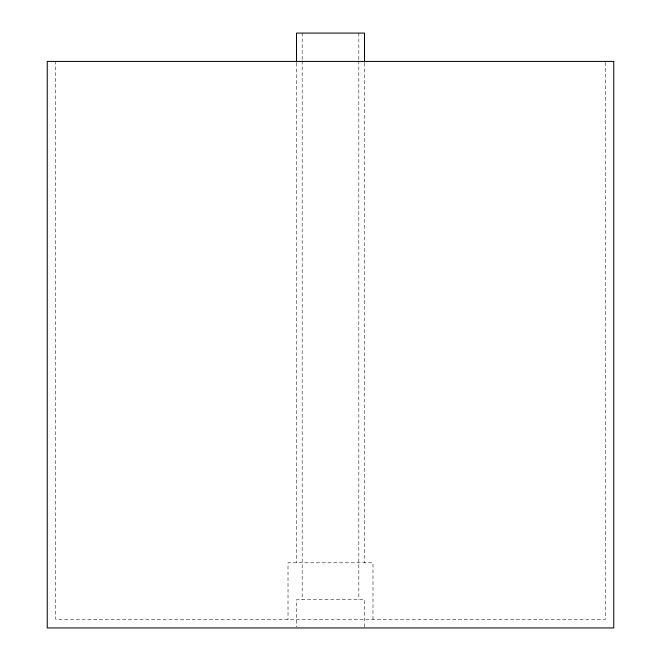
<?xml version="1.0" encoding="UTF-8"?>
<svg xmlns="http://www.w3.org/2000/svg" width="661" height="661" viewBox="0 0 661 661"><rect width="100%" height="100%" fill="white"/><g stroke="black" fill="none" stroke-linecap="round" stroke-linejoin="round"><path stroke-width="0.5" stroke-dasharray="3.31 2.48" d="M605.253 62.448L605.253 619.448L55.747 619.448L55.747 61.415M372.986 619.448L372.986 562.8L288.014 562.8L288.014 619.448M364.492 63.035L364.492 562.8M364.492 626.942L364.492 599.626L296.508 599.626L296.508 626.942M358.824 33.05L358.824 59.878M358.824 60.911L358.824 599.626M302.176 33.05L302.176 59.878M302.176 60.911L302.176 599.626M296.508 63.035L296.508 562.8"/><path stroke-width="0.99" d="M364.492 62.002L364.492 33.091L296.508 33.091L296.508 62.002M613.755 61.415L47.245 61.415L47.245 627.95L613.755 627.95L613.755 61.415"/></g></svg>
